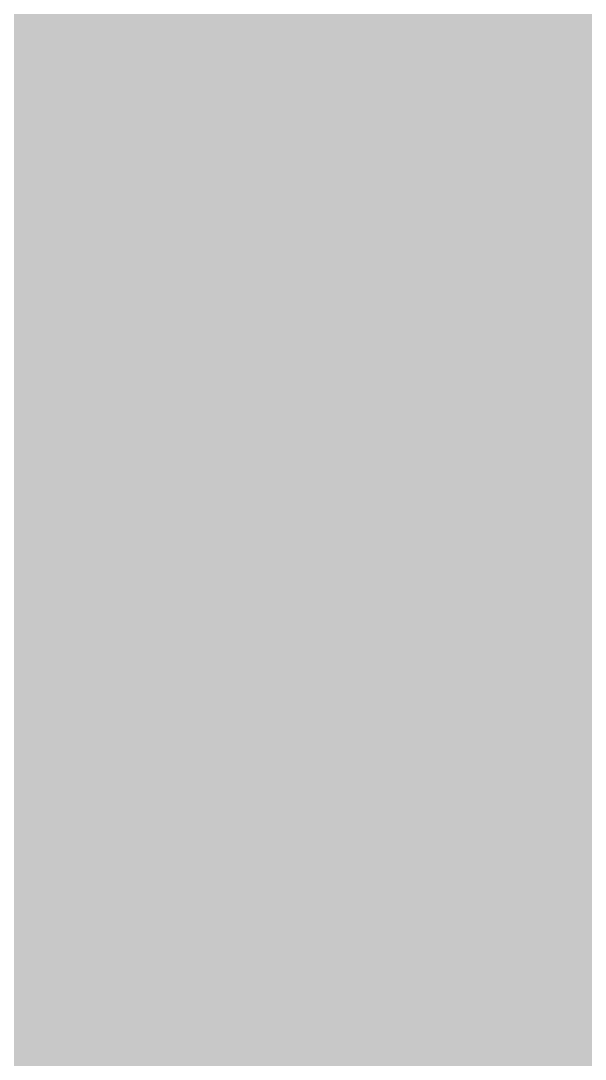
# Model space of a CAD drawing. Header units: inches. Extents: x -2 to 343, y -53 to 63.
# Drawn here: x 29.352 to 30.108, y -18.905 to -17.515 of the extents above; entities that cross this region are included whole.
import ezdxf

# ---------------------------------------------------------------- set-up
doc = ezdxf.new("R2010")
doc.units = ezdxf.units.IN
for name, color, linetype in [('Bottom Layer', 5, 'Continuous'), ('Drill Drawing', 1, 'Continuous'), ('Top Layer', 1, 'Continuous'), ('Top Overlay', 2, 'Continuous'), ('Top Paste', 8, 'Continuous'), ('Top Solder', 216, 'Continuous'), ('Via Holes', 16, 'Continuous')]:
    doc.layers.add(name, color=color, linetype=linetype)

# ---------------------------------------------------------------- blocks, each defined once
blk = doc.blocks.new('C___0603_41')
at = {"layer": 'Top Layer'}
blk.add_hatch(color=1, dxfattribs=at).paths.add_polyline_path([(-0.381, 0.4445), (-0.381, -0.4445), (-1.143, -0.4445), (-1.143, 0.4445)])
at = {"layer": 'Top Paste'}
blk.add_hatch(color=8, dxfattribs=at).paths.add_polyline_path([(-0.381, 0.4445), (-0.381, -0.4445), (-1.143, -0.4445), (-1.143, 0.4445)])
at = {"layer": 'Top Solder'}
blk.add_hatch(color=216, dxfattribs=at).paths.add_polyline_path([(-0.321, 0.5045), (-0.321, -0.5045), (-1.203, -0.5045), (-1.203, 0.5045)])
at = {"layer": 'Top Overlay'}
for points in [[(-1.2446, 0.5334, 0.127, 0.127, 0), (-0.4572, 0.5334, 0.127, 0.127, 0)], [(-1.2446, -0.5334, 0.127, 0.127, 0), (-0.4572, -0.5334, 0.127, 0.127, 0)]]:
    blk.add_lwpolyline(points, format="xyseb", dxfattribs=at)
for points in [[(-0.4889, 0.5334, 0.0635, 0.0635, 1), (-0.4254, 0.5334, 0.0635, 0.0635, 1)], [(-0.4889, -0.5334, 0.0635, 0.0635, 1), (-0.4254, -0.5334, 0.0635, 0.0635, 1)]]:
    blk.add_lwpolyline(points, format="xyseb", close=True, dxfattribs=at)

msp = doc.modelspace()

# ---------------------------------------------------------------- hatches: boundary and pattern name
at = {"layer": 'Bottom Layer'}
for points in [[(39.0652, -19.3876), (34.173, -19.3876), (34.0087, -19.3629), (34.0087, -17.7184), (33.9961, -17.6881), (33.9961, -17.566), (33.8741, -17.566), (33.8437, -17.5535), (32.9504, -17.5535), (32.9293, -17.5394), (32.9293, -16.2706), (31.4053, -16.2706), (31.4053, -17.4644), (31.4053, -18.7598), (32.7854, -18.7598), (32.7854, -19.3629), (32.6212, -19.3876), (28.7966, -19.3876), (28.7734, -19.378), (28.7637, -19.3548), (28.7637, -17.7513), (28.7773, -17.7184), (30.2514, -17.7184), (30.2514, -11.7168), (30.261, -11.6936), (30.2842, -11.684), (39.0652, -11.684)], [(49.7332, -28.3718), (48.133, -28.3718), (45.6225, -30.8823), (45.5933, -30.8745), (45.1904, -30.8214), (44.784, -30.8214), (44.3811, -30.8745), (43.9886, -30.9797), (43.6132, -31.1352), (43.2612, -31.3383), (42.9388, -31.5857), (42.6515, -31.8731), (42.4041, -32.1955), (42.2009, -32.5474), (42.0454, -32.9228), (41.9402, -33.3154), (41.8872, -33.7182), (41.8872, -34.1246), (41.9402, -34.5275), (41.9481, -34.5567), (41.9481, -37.8206), (37.4142, -37.8206), (37.4142, -29.464), (43.3324, -23.5458), (43.3324, -19.3876), (34.0252, -19.3876), (34.0087, -19.3629), (34.0087, -17.7184), (33.9961, -17.6881), (33.9961, -17.566), (33.8741, -17.566), (33.8437, -17.5535), (32.9504, -17.5535), (32.9293, -17.5394), (32.9293, -16.2706), (31.4053, -16.2706), (31.4053, -17.4644), (31.4053, -18.7598), (32.7854, -18.7598), (32.7854, -19.3629), (32.7689, -19.3876), (28.7637, -19.3876), (28.7637, -17.7184), (30.2514, -17.7184), (30.2514, -11.684), (49.7332, -11.684)]]:
    msp.add_hatch(color=5, dxfattribs=at).paths.add_polyline_path(points)
h = msp.add_hatch(color=5, dxfattribs=at)
edge = h.paths.add_edge_path()
edge.add_arc((29.7845, -18.1629), 0.3, 0, 360)
at = {"layer": 'Top Layer'}
msp.add_hatch(color=1, dxfattribs=at).paths.add_polyline_path([(30.0326, -17.3292), (30.1353, -17.4644), (30.1353, -17.566), (30.1353, -17.566), (30.1353, -18.7598), (30.0444, -18.9), (29.7187, -18.9), (29.7187, -18.8976), (28.6773, -18.8976), (28.6773, -17.4644), (29.6781, -17.4644), (29.6781, -17.3309), (29.6946, -17.3199), (29.8745, -17.3199), (29.9575, -17.2856)])
h = msp.add_hatch(color=1, dxfattribs=at)
edge = h.paths.add_edge_path()
edge.add_arc((29.7845, -18.1629), 0.3, 0, 360)
at = {"layer": 'Via Holes'}
h = msp.add_hatch(color=7, dxfattribs=at)
edge = h.paths.add_edge_path()
edge.add_arc((29.7845, -18.1629), 0.15, 0, 360)

# ---------------------------------------------------------------- linework, layer by layer
at = {"layer": 'Drill Drawing'}
for points in [[(29.5305, -17.9089, 0.0508, 0.0508, 0), (29.7845, -18.0359, 0.0508, 0.0508, 0)], [(29.5305, -17.9089, 0.0508, 0.0508, 0), (29.6575, -18.1629, 0.0508, 0.0508, 0)], [(29.7845, -18.0359, 0.0508, 0.0508, 0), (30.0385, -17.9089, 0.0508, 0.0508, 0)], [(29.9115, -18.1629, 0.0508, 0.0508, 0), (30.0385, -17.9089, 0.0508, 0.0508, 0)], [(29.5305, -18.4169, 0.0508, 0.0508, 0), (29.6575, -18.1629, 0.0508, 0.0508, 0)], [(29.9115, -18.1629, 0.0508, 0.0508, 0), (30.0385, -18.4169, 0.0508, 0.0508, 0)], [(29.5305, -18.4169, 0.0508, 0.0508, 0), (29.7845, -18.2899, 0.0508, 0.0508, 0)], [(29.7845, -18.2899, 0.0508, 0.0508, 0), (30.0385, -18.4169, 0.0508, 0.0508, 0)]]:
    msp.add_lwpolyline(points, format="xyseb", dxfattribs=at)
for points in [[(29.5178, -17.9089, 0.0254, 0.0254, 1), (29.5432, -17.9089, 0.0254, 0.0254, 1)], [(29.5178, -17.9089, 0.0254, 0.0254, 1), (29.5432, -17.9089, 0.0254, 0.0254, 1)], [(30.0258, -17.9089, 0.0254, 0.0254, 1), (30.0512, -17.9089, 0.0254, 0.0254, 1)], [(30.0258, -17.9089, 0.0254, 0.0254, 1), (30.0512, -17.9089, 0.0254, 0.0254, 1)], [(29.7718, -18.0359, 0.0254, 0.0254, 1), (29.7972, -18.0359, 0.0254, 0.0254, 1)], [(29.7718, -18.0359, 0.0254, 0.0254, 1), (29.7972, -18.0359, 0.0254, 0.0254, 1)], [(29.6448, -18.1629, 0.0254, 0.0254, 1), (29.6702, -18.1629, 0.0254, 0.0254, 1)], [(29.6448, -18.1629, 0.0254, 0.0254, 1), (29.6702, -18.1629, 0.0254, 0.0254, 1)], [(29.8988, -18.1629, 0.0254, 0.0254, 1), (29.9242, -18.1629, 0.0254, 0.0254, 1)], [(29.8988, -18.1629, 0.0254, 0.0254, 1), (29.9242, -18.1629, 0.0254, 0.0254, 1)], [(29.7718, -18.2899, 0.0254, 0.0254, 1), (29.7972, -18.2899, 0.0254, 0.0254, 1)], [(29.7718, -18.2899, 0.0254, 0.0254, 1), (29.7972, -18.2899, 0.0254, 0.0254, 1)], [(29.5178, -18.4169, 0.0254, 0.0254, 1), (29.5432, -18.4169, 0.0254, 0.0254, 1)], [(29.5178, -18.4169, 0.0254, 0.0254, 1), (29.5432, -18.4169, 0.0254, 0.0254, 1)], [(30.0258, -18.4169, 0.0254, 0.0254, 1), (30.0512, -18.4169, 0.0254, 0.0254, 1)], [(30.0258, -18.4169, 0.0254, 0.0254, 1), (30.0512, -18.4169, 0.0254, 0.0254, 1)]]:
    msp.add_lwpolyline(points, format="xyseb", close=True, dxfattribs=at)
at = {"layer": 'Top Layer'}
msp.add_lwpolyline([(29.1447, -18.1629, 0.381, 0.381, 0), (29.8353, -18.1629, 0.381, 0.381, 0)], format="xyseb", dxfattribs=at)
msp.add_lwpolyline([(29.7401, -18.1629, 0.1905, 0.1905, 1), (29.9306, -18.1629, 0.1905, 0.1905, 1)], format="xyseb", close=True, dxfattribs=at)

# ---------------------------------------------------------------- block references
msp.add_blockref('C___0603_41', (29.9067, -18.1629))

doc.saveas('drawing.dxf')
